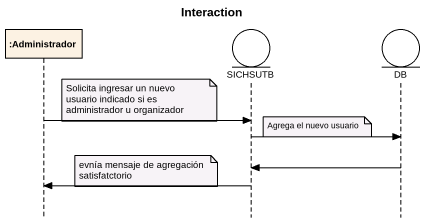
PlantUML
@startuml
title Interaction
hide footbox
participant ":Administrador" as Administrador
entity SICHSUTB
entity DB

note right of Administrador : Solicita ingresar un nuevo usuario indicado si es administrador u organizador
Administrador -> SICHSUTB
note right of SICHSUTB : Agrega el nuevo usuario
SICHSUTB -> DB
DB -> SICHSUTB
note right of Administrador : evnía mensaje de agregación satisfatctorio
SICHSUTB -> Administrador
@enduml
